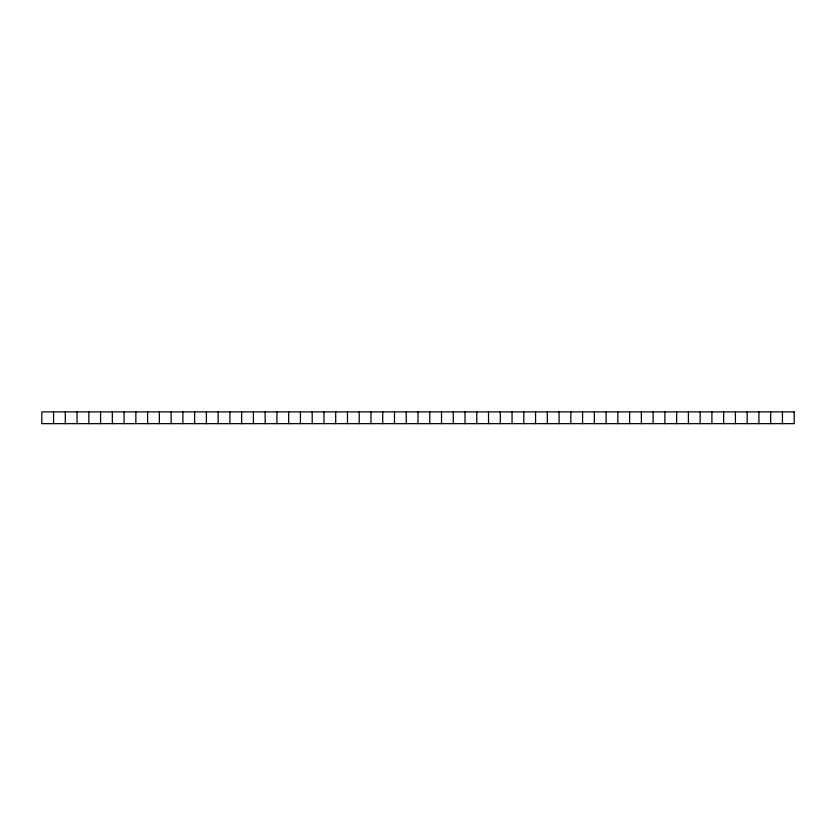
<?xml version="1.0" encoding="UTF-8"?>
<svg xmlns="http://www.w3.org/2000/svg" width="836" height="836" viewBox="0 0 836 836"><rect width="100%" height="100%" fill="white"/><g stroke="black" fill="none" stroke-linecap="round" stroke-linejoin="round"><path stroke-width="1.25" d="M782.444 411.897L782.444 423.653M770.688 411.897L770.688 423.653M758.931 411.897L758.931 423.653M747.175 411.897L747.175 423.653M735.419 411.897L735.419 423.653M723.662 411.897L723.662 423.653M711.906 411.897L711.906 423.653M700.15 411.897L700.15 423.653M688.394 411.897L688.394 423.653M676.637 411.897L676.637 423.653M664.881 411.897L664.881 423.653M653.125 411.897L653.125 423.653M641.369 411.897L641.369 423.653M629.612 411.897L629.612 423.653M617.856 411.897L617.856 423.653M606.1 411.897L606.1 423.653M594.344 411.897L594.344 423.653M582.587 411.897L582.587 423.653M570.831 411.897L570.831 423.653M559.075 411.897L559.075 423.653M547.319 411.897L547.319 423.653M535.562 411.897L535.562 423.653M523.806 411.897L523.806 423.653M512.05 411.897L512.05 423.653M500.294 411.897L500.294 423.653M488.537 411.897L488.537 423.653M476.781 411.897L476.781 423.653M465.025 411.897L465.025 423.653M453.269 411.897L453.269 423.653M441.512 411.897L441.512 423.653M429.756 411.897L429.756 423.653M418 411.897L418 423.653M406.244 411.897L406.244 423.653M394.487 411.897L394.487 423.653M382.731 411.897L382.731 423.653M370.975 411.897L370.975 423.653M359.219 411.897L359.219 423.653M347.462 411.897L347.462 423.653M335.706 411.897L335.706 423.653M323.95 411.897L323.95 423.653M312.194 411.897L312.194 423.653M300.438 411.897L300.438 423.653M288.681 411.897L288.681 423.653M276.925 411.897L276.925 423.653M265.169 411.897L265.169 423.653M253.412 411.897L253.412 423.653M241.656 411.897L241.656 423.653M229.9 411.897L229.9 423.653M218.144 411.897L218.144 423.653M206.387 411.897L206.387 423.653M194.631 411.897L194.631 423.653M182.875 411.897L182.875 423.653M171.119 411.897L171.119 423.653M159.362 411.897L159.362 423.653M147.606 411.897L147.606 423.653M135.85 411.897L135.85 423.653M124.094 411.897L124.094 423.653M112.337 411.897L112.337 423.653M100.581 411.897L100.581 423.653M88.825 411.897L88.825 423.653M77.069 411.897L77.069 423.653M65.312 411.897L65.312 423.653M53.556 411.897L53.556 423.653M794.2 411.897L41.8 411.897L41.8 423.653L794.2 423.653L794.2 411.897"/></g></svg>
